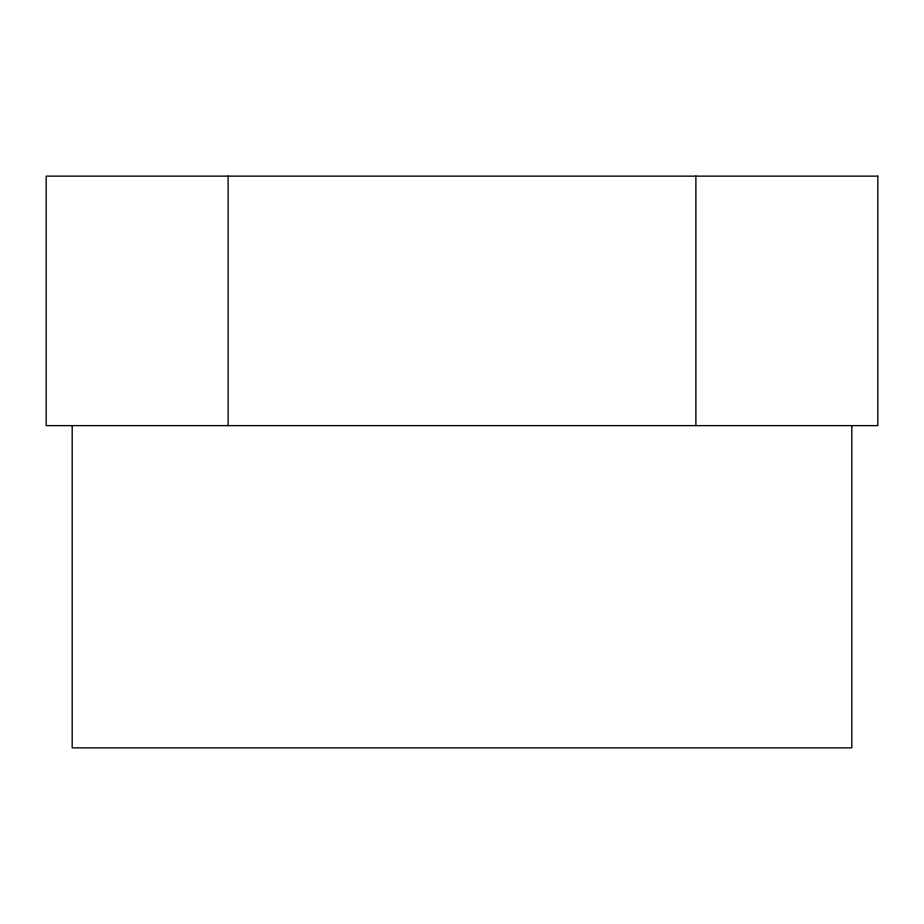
<?xml version="1.0" encoding="UTF-8"?>
<svg xmlns="http://www.w3.org/2000/svg" width="924" height="924" viewBox="0 0 924 924"><rect width="100%" height="100%" fill="white"/><g stroke="black" fill="none" stroke-linecap="round" stroke-linejoin="round"><path stroke-width="1.39" d="M851.812 425.618L851.812 747.863L72.188 747.863L72.188 425.618M695.888 176.138L695.888 425.618M228.113 176.138L228.113 425.618M877.8 176.138L46.2 176.138L46.2 425.618L877.8 425.618L877.8 176.138"/></g></svg>
